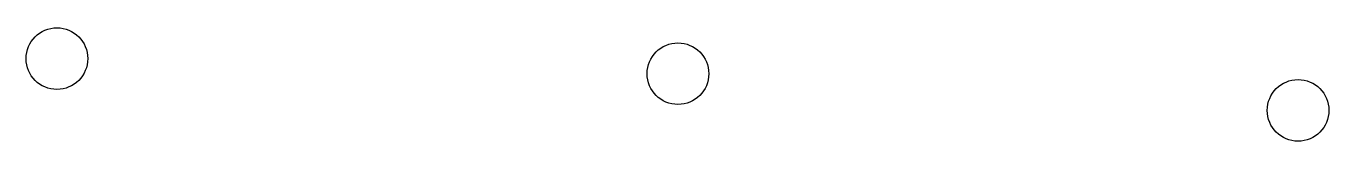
# Model space of a CAD drawing. Header units: millimetres. Extents: x 65.2 to 149.7, y -107.3 to -99.9.
import ezdxf

# ---------------------------------------------------------------- set-up
doc = ezdxf.new("R2010")
doc.units = ezdxf.units.MM

msp = doc.modelspace()

# ---------------------------------------------------------------- linework, layer by layer
at = {"linetype": 'CONTINUOUS'}
for centre in [(67.2, -101.9), (107.468, -102.88), (147.678, -105.264)]:
    msp.add_circle(centre, 2, dxfattribs=at)

doc.saveas('drawing.dxf')
